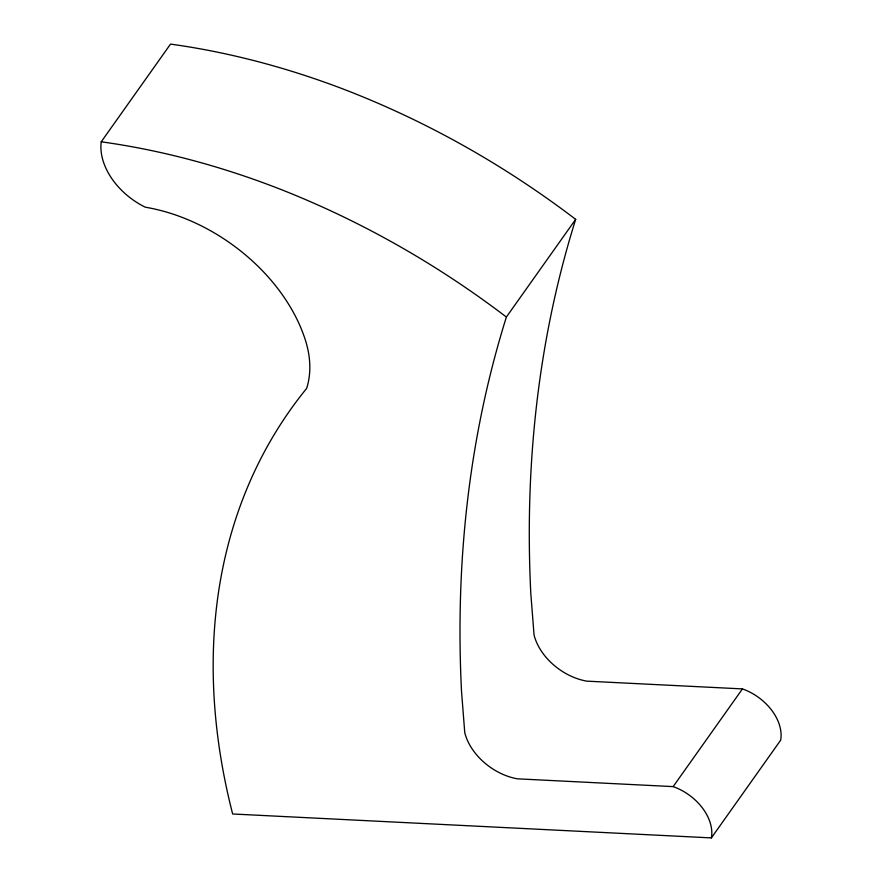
<?xml version="1.0" encoding="UTF-8"?>
<svg xmlns="http://www.w3.org/2000/svg" width="882" height="882" viewBox="0 0 882 882"><rect width="100%" height="100%" fill="white"/><g stroke="black" fill="none" stroke-linecap="round" stroke-linejoin="round"><path stroke-width="1.32" d="M101.232 141.804L170.524 44.1A666.164 466.093 35.3 0 1 344.454 89.523C427.219 121.451 505.11 165.618 575.67 219.342A1812.014 1267.787 35.3 0 0 530.799 593.443L534.051 634.952A52.17 36.504 35.3 0 0 586.695 681.136L742.446 688.908A45.842 32.083 35.3 0 1 780.658 740.196L711.377 837.9L232.65 813.987A816.523 571.282 35.3 0 1 306.638 388.411A119.081 83.316 35.3 0 0 305.194 339.526A159.532 111.617 35.3 0 0 145.287 207.193A63.394 44.354 35.3 0 1 101.232 141.804A666.164 466.093 35.3 0 1 275.162 187.227C357.938 219.155 435.818 263.321 506.378 317.035A1812.014 1267.787 35.3 0 0 461.507 691.146L464.759 732.655A52.17 36.504 35.3 0 0 517.403 778.828L673.153 786.612A45.842 32.083 35.3 0 1 711.377 837.9M506.378 317.035L575.67 219.342M673.153 786.612L742.446 688.908"/></g></svg>
